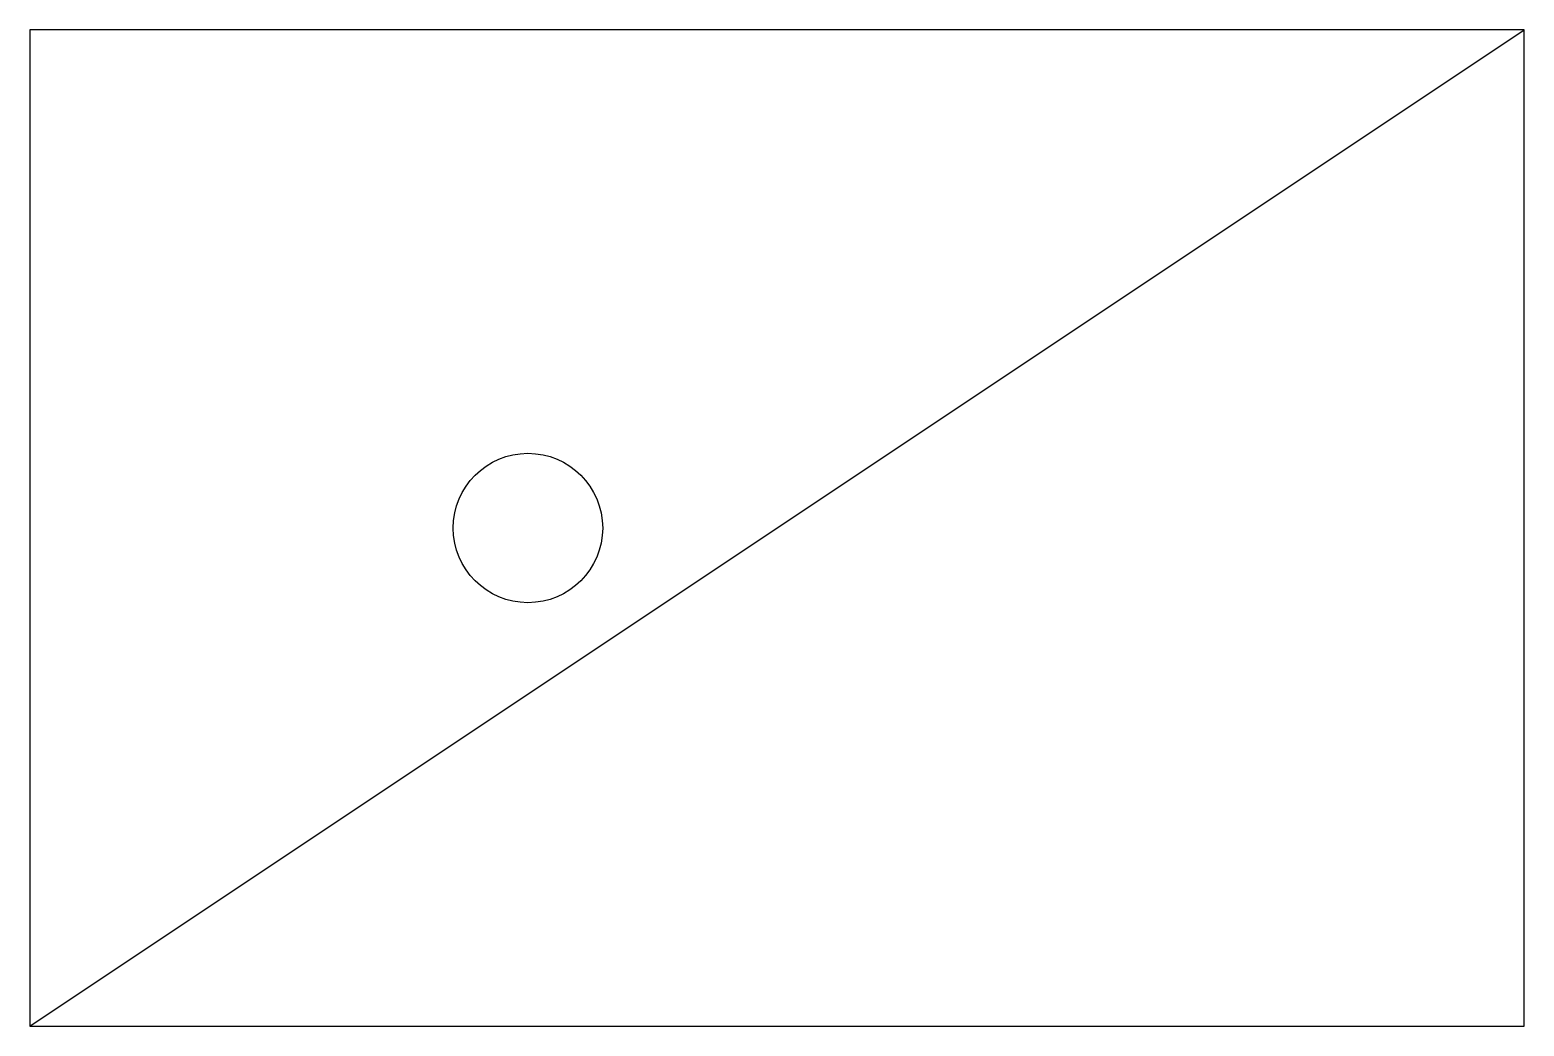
# Model space of a CAD drawing. Header units: metres. Extents: x 0 to 30, y 0 to 20.
import ezdxf

# ---------------------------------------------------------------- set-up
doc = ezdxf.new("R2010")
doc.units = ezdxf.units.M
for name, color, linetype in [('Old', 8, 'Continuous'), ('Trees', 3, 'Continuous'), ('Walls', 1, 'Continuous')]:
    doc.layers.add(name, color=color, linetype=linetype)

msp = doc.modelspace()

# ---------------------------------------------------------------- linework, layer by layer
at = {"layer": 'Old'}
msp.add_line((0, 0), (30, 20), dxfattribs=at)
at = {"layer": 'Trees'}
msp.add_circle((10, 10), 1.5, dxfattribs=at)
at = {"layer": 'Walls'}
msp.add_lwpolyline([(0, 0), (30, 0), (30, 20), (0, 20)], close=True, dxfattribs=at)

doc.saveas('drawing.dxf')
